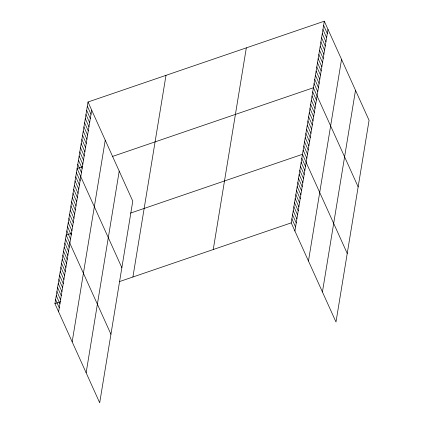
<?xml version="1.0" encoding="UTF-8"?>
<svg xmlns="http://www.w3.org/2000/svg" width="424" height="424" viewBox="0 0 424 424"><rect width="100%" height="100%" fill="white"/><g stroke="black" fill="none" stroke-linecap="round" stroke-linejoin="round"><path stroke-width="0.64" d="M88.012 102.004L132.77 201.135L99.693 402.8L54.935 303.669L88.012 102.004L324.307 21.2L369.066 120.331L335.988 321.996L291.23 222.865L324.307 21.2M58.613 311.81L91.69 110.145M72.17 341.839L105.247 140.174M86.136 372.776L119.213 171.111M132.908 277.005L165.991 75.34M213.251 249.529L246.328 47.864M294.903 231.011L327.985 29.346M308.46 261.036L341.543 59.371M322.431 291.972L355.508 90.307M82.664 166.648L77.094 168.551L121.858 267.687M112.371 156.488L313.389 87.747L358.153 186.883M71.751 233.195L66.181 235.103L110.94 334.234M130.544 213.092L302.476 154.299L347.235 253.43M54.935 303.669L60.505 301.761M119.298 281.658L291.23 222.865M323.623 25.361L327.301 33.501M322.94 29.521L326.618 37.662M322.261 33.676L325.939 41.822M321.578 37.837L325.256 45.983M320.894 41.997L324.572 50.143M320.215 46.158L323.888 54.299M319.532 50.313L323.21 58.459M318.848 54.473L322.526 62.62M318.164 58.634L321.843 66.78M317.486 62.794L321.159 70.935M316.802 66.955L320.48 75.096M316.119 71.11L319.797 79.256M315.435 75.271L319.113 83.417M314.756 79.431L318.435 87.577M314.073 83.592L317.751 91.732M312.711 91.907L316.384 100.053M312.027 96.068L315.705 104.214M311.343 100.228L315.021 108.374M310.659 104.389L314.338 112.53M309.981 108.544L313.654 116.69M309.297 112.705L312.976 120.851M308.614 116.865L312.292 125.011M307.93 121.026L311.608 129.166M307.252 125.181L310.93 133.327M306.568 129.341L310.246 137.487M305.884 133.502L309.562 141.648M305.206 137.662L308.879 145.808M304.522 141.823L308.2 149.964M303.838 145.978L307.517 154.124M303.155 150.138L306.833 158.285M301.814 158.332L305.492 166.478M301.151 162.366L304.829 170.512M300.489 166.399L304.167 174.545M299.826 170.432L303.505 178.578M299.164 174.465L302.842 182.612M298.507 178.499L302.185 186.645M297.844 182.532L301.522 190.678M297.182 186.565L300.86 194.711M296.519 190.599L300.197 198.745M295.857 194.632L299.535 202.778M295.199 198.665L298.872 206.811M294.537 202.698L298.215 210.845M293.874 206.732L297.553 214.878M293.212 210.765L296.89 218.911M292.549 214.798L296.228 222.945M291.887 218.832L295.565 226.978M87.328 106.164L91.006 114.305M86.65 110.32L90.323 118.466M85.966 114.48L89.644 122.626M85.282 118.641L88.96 126.787M84.599 122.801L88.277 130.942M83.92 126.956L87.598 135.102M83.237 131.117L86.915 139.263M82.553 135.277L86.231 143.423M81.874 139.438L85.547 147.578M81.191 143.598L84.869 151.739M80.507 147.753L84.185 155.899M79.823 151.914L83.502 160.06M79.145 156.074L82.818 164.221M78.461 160.235L82.139 168.376M77.778 164.39L81.456 172.536M76.415 172.711L80.094 180.857M75.732 176.872L79.41 185.012M75.048 181.032L78.726 189.173M74.37 185.187L78.043 193.333M73.686 189.348L77.364 197.494M73.002 193.508L76.68 201.654M72.319 197.669L75.997 205.81M71.64 201.824L75.313 209.97M70.956 205.984L74.635 214.131M70.273 210.145L73.951 218.291M69.589 214.306L73.267 222.446M68.911 218.466L72.589 226.607M68.227 222.621L71.905 230.767M67.543 226.782L71.221 234.928M66.865 230.942L70.538 239.088M65.519 239.136L69.197 247.277M64.856 243.169L68.534 251.31M64.194 247.203L67.872 255.343M63.531 251.236L67.209 259.377M62.874 255.269L66.552 263.41M62.211 259.303L65.89 267.443M61.549 263.336L65.227 271.477M60.886 267.369L64.565 275.51M60.224 271.402L63.902 279.543M59.567 275.436L63.24 283.577M58.904 279.469L62.582 287.61M58.242 283.502L61.92 291.643M57.579 287.536L61.257 295.676M56.917 291.569L60.595 299.71M56.254 295.602L59.932 303.743M55.597 299.636L59.27 307.776"/></g></svg>
